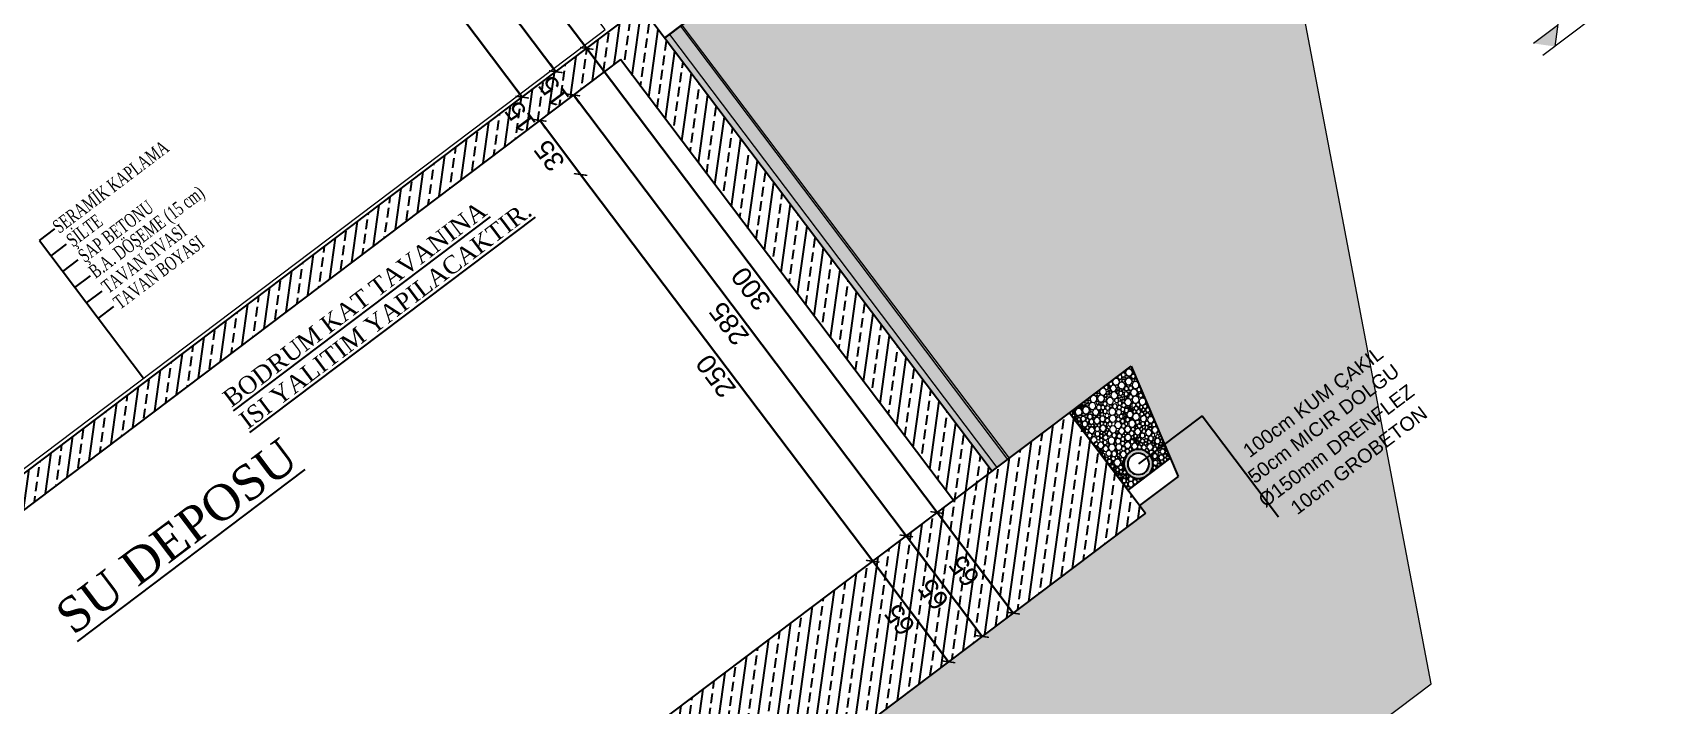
# Model space of a CAD drawing. Header units: millimetres. Extents: x 2232 to 85269, y -3593 to 5869.
# Drawn here: x 4063 to 4272.1, y -601.2 to -514.4 of the extents above; entities that cross this region are included whole.
import ezdxf

# ---------------------------------------------------------------- set-up
doc = ezdxf.new("R2010")
doc.units = ezdxf.units.MM
doc.linetypes.add('DOTX2', pattern=[0.5, 0, -0.5])
for name, color, linetype, lineweight in [('BOYA', 253, 'Continuous', 9), ('duvar', 232, 'Continuous', 30), ('iz', 1, 'DOTX2', 20), ('Kiris', 7, 'Continuous', 30), ('sıva dış', 30, 'Continuous', 9), ('sıva iç', 21, 'Continuous', 0), ('T', 145, 'Continuous', 5), ('yalıtım', 107, 'Continuous', 0), ('yazı', 11, 'Continuous', 20), ('ölçü iç', 170, 'Continuous', 9), ('ÖLÇÜ İÇ', 7, 'Continuous', 9)]:
    doc.layers.add(name, color=color, linetype=linetype, lineweight=lineweight)
for name, color, linetype in [('poz', 1, 'Continuous'), ('Standart', 7, 'Continuous'), ('TF', 6, 'Continuous'), ('Yazi', 7, 'Continuous')]:
    doc.layers.add(name, color=color, linetype=linetype)
doc.styles.add('OLCU', font='arial.ttf', dxfattribs={"height": 13})
doc.styles.get("Standard").update_dxf_attribs({"font": 'arial.ttf'})
doc.styles.add('Times roman', font='times.ttf')
doc.styles.add('UNIVCH', font='times.ttf', dxfattribs={"width": 0.7})
doc.dimstyles.new('zulay iç ölçü', dxfattribs={"dimtxt": 10, "dimasz": 5, "dimexe": 0.18, "dimexo": 0, "dimgap": 2, "dimtad": 3, "dimdec": 0, "dimzin": 0, "dimdsep": 46, "dimtxsty": 'Standard', "dimblk": 'ARCHTICK', "dimcen": 0.09, "dimse1": 1, "dimse2": 1, "dimadec": 0, "dimazin": 0, "dimtfac": 1, "dimtdec": 0, "dimtix": 1, "dimtofl": 0, "dimtmove": 0, "dimatfit": 3, "dimldrblk": 'ARCHTICK', "dimfxl": 1, "dimtolj": 1, "dimtzin": 0, "dimarcsym": 0})
pattern_1 = [(45, (0, 0), (-7.07107, 7.07107), []), (45, (7.071, 0), (-7.07107, 7.07107), [5, -2.5])]

# ---------------------------------------------------------------- blocks, each defined once
blk = doc.blocks.new('dsafsdfd')
at = {"layer": 'yazı'}
blk.add_hatch(color=256, dxfattribs=at).paths.add_polyline_path([(0, 4.89), (-9.78, 4.89), (-4.89, 0)])
for p, q in [((-45.23, 9.78), (-14.67, 9.78)), ((-14.67, 9.78), (-4.89, 0)), ((-34.77, 0), (0, 0)), ((-9.78, 4.89), (0, 4.89))]:
    blk.add_line(p, q, dxfattribs=at)
blk = doc.blocks.new('IDE991Entity4346')
at = {"layer": 'Standart', "linetype": 'Continuous', "lineweight": -3}
h = blk.add_hatch(dxfattribs=at)
h.set_pattern_fill('ANSI33', color=171, scale=40, style=0)
h.set_pattern_definition(pattern_1)
h.paths.add_polyline_path([(2045, 35), (1570, 35), (1570, 50), (2045, 50)])
blk = doc.blocks.new('IDE991Entity4349')
at = {"layer": 'Standart', "linetype": 'Continuous', "lineweight": -3}
h = blk.add_hatch(dxfattribs=at)
h.set_pattern_fill('ANSI33', color=171, scale=40, style=0)
h.set_pattern_definition(pattern_1)
h.paths.add_polyline_path([(1570, -250), (1545, -250), (1545, 50), (1570, 50)])
blk = doc.blocks.new('IDE991Entity4351')
at = {"layer": 'Standart', "linetype": 'Continuous', "lineweight": -3}
h = blk.add_hatch(dxfattribs=at)
h.set_pattern_fill('ANSI33', color=171, scale=40, style=0)
h.set_pattern_definition(pattern_1)
h.paths.add_polyline_path([(2070, -250), (2045, -250), (2045, 50), (2070, 50)])
blk = doc.blocks.new('IDE991Entity4353')
at = {"layer": 'Standart', "linetype": 'Continuous', "lineweight": -3}
h = blk.add_hatch(dxfattribs=at)
h.set_pattern_fill('ANSI33', color=171, scale=40, style=0)
h.set_pattern_definition(pattern_1)
h.paths.add_polyline_path([(2120, -315), (1545, -315), (1545, -250), (2120, -250)])
blk = doc.blocks.new('IDE991Entity5501')
at = {"layer": 'Standart', "color": 159, "linetype": 'Continuous', "lineweight": -3}
blk.add_lwpolyline([(2045, 35), (1570, 35)], dxfattribs=at)
blk = doc.blocks.new('IDE991Entity5503')
at = {"layer": 'Standart', "color": 159, "linetype": 'Continuous', "lineweight": -3}
blk.add_lwpolyline([(2045, 50), (2070, 50)], dxfattribs=at)
blk = doc.blocks.new('IDE991Entity5511')
at = {"layer": 'Standart', "color": 159, "linetype": 'Continuous', "lineweight": -3}
blk.add_lwpolyline([(2045, -250), (2045, 35)], dxfattribs=at)
blk = doc.blocks.new('IDE991Entity5512')
at = {"layer": 'Standart', "color": 159, "linetype": 'Continuous', "lineweight": -3}
blk.add_lwpolyline([(2070, 50), (2070, -250)], dxfattribs=at)
blk = doc.blocks.new('IDE991Entity5599')
at = {"layer": 'Standart', "color": 159, "linetype": 'Continuous', "lineweight": -3}
blk.add_lwpolyline([(1570, 35), (1570, -250)], dxfattribs=at)
blk = doc.blocks.new('IDE991Entity5605')
at = {"layer": 'Standart', "color": 159, "linetype": 'Continuous', "lineweight": -3}
blk.add_lwpolyline([(2120, -315), (1545, -315)], dxfattribs=at)
blk = doc.blocks.new('IDE991Entity5606')
at = {"layer": 'Standart', "color": 159, "linetype": 'Continuous', "lineweight": -3}
blk.add_lwpolyline([(2120, -250), (2120, -315)], dxfattribs=at)
blk = doc.blocks.new('IDE991Entity5609')
at = {"layer": 'Standart', "color": 159, "linetype": 'Continuous', "lineweight": -3}
blk.add_lwpolyline([(2045, -250), (2070, -250)], dxfattribs=at)
blk = doc.blocks.new('IDE991Entity5610')
at = {"layer": 'Standart', "color": 159, "linetype": 'Continuous', "lineweight": -3}
blk.add_lwpolyline([(2070, -250), (2072, -250)], dxfattribs=at)
blk = doc.blocks.new('IDE991Entity6657')
at = {"layer": 'Standart', "color": 159, "linetype": 'Continuous', "lineweight": -3}
blk.add_lwpolyline([(1572, 50), (1920, 50)], dxfattribs=at)
blk = doc.blocks.new('IDE991Entity6658')
at = {"layer": 'Standart', "color": 159, "linetype": 'Continuous', "lineweight": -3}
blk.add_lwpolyline([(1920, 50), (2045, 50)], dxfattribs=at)
blk = doc.blocks.new('IDE991Entity6709')
at = {"layer": 'Standart', "color": 159, "linetype": 'Continuous', "lineweight": -3}
blk.add_lwpolyline([(1572, -250), (1920, -250)], dxfattribs=at)
blk = doc.blocks.new('IDE991Entity6710')
at = {"layer": 'Standart', "color": 159, "linetype": 'Continuous', "lineweight": -3}
blk.add_lwpolyline([(1920, -250), (2043, -250)], dxfattribs=at)
blk = doc.blocks.new('IDE991Entity6711')
at = {"layer": 'Standart', "color": 159, "linetype": 'Continuous', "lineweight": -3}
blk.add_lwpolyline([(2043, -250), (2045, -250)], dxfattribs=at)
blk = doc.blocks.new('IDE991Entity6712')
at = {"layer": 'Standart', "color": 159, "linetype": 'Continuous', "lineweight": -3}
blk.add_lwpolyline([(2072, -250), (2120, -250)], dxfattribs=at)
blk = doc.blocks.new('TRRTYT')
at = {"layer": 'Standart'}
for name in ['IDE991Entity4349', 'IDE991Entity4346', 'IDE991Entity6657', 'IDE991Entity6658', 'IDE991Entity4351', 'IDE991Entity5503', 'IDE991Entity5512', 'IDE991Entity5501', 'IDE991Entity5599', 'IDE991Entity5511', 'IDE991Entity4353', 'IDE991Entity6709', 'IDE991Entity6710', 'IDE991Entity6711', 'IDE991Entity5609', 'IDE991Entity5610', 'IDE991Entity6712', 'IDE991Entity5606', 'IDE991Entity5605']:
    blk.add_blockref(name, (1034515.63, -397430.95), dxfattribs=at)
blk = doc.blocks.new('DRENAJ-1')
at = {"layer": 'BOYA'}
h = blk.add_hatch(color=256, dxfattribs=at)
h.paths.add_polyline_path([(-20, 17.5, 1), (-5, 17.5, 0.018323), (-5.02, 18.05, -0.058046), (-5.04, 18.25, -0.012935), (-5.04, 18.3, 0.947928)])
h.paths.add_polyline_path([(-7, 17.5, -1), (-18, 17.5, -1)], flags=16)
at = {"layer": 'T'}
for centre, radius in [((-39.1, 59.39), 0.714), ((-39.02, 58.35), 0.432), ((-37.08, 58.04), 1.78), ((-35.27, 59.57), 0.432), ((-33.96, 58.79), 1.07), ((-31.87, 59), 1.07), ((-28.79, 58.25), 1.78), ((-26.01, 59.03), 1.07), ((-24.55, 59.57), 0.432), ((-24.42, 58.22), 0.432), ((-23.03, 59), 1.07), ((-20.36, 58.18), 1.78), ((-18.32, 59.41), 0.714), ((-17.67, 58.49), 0.714), ((-16.56, 59.32), 0.714), ((-16.37, 58.13), 0.432), ((-14.19, 58.18), 1.78), ((-11.62, 58.24), 0.714), ((-11.72, 59.47), 0.432), ((-10.3, 59.25), 0.714), ((-8.7, 59.27), 0.714), ((-7.31, 59.44), 0.432), ((-7.21, 58.16), 0.432), ((-6.34, 58.67), 0.432), ((-6.26, 59.46), 0.432), ((-4.06, 57.47), 1.78), ((-5.29, 59.54), 0.432), ((-4.26, 59.59), 0.432), ((-3.16, 59.59), 0.432), ((-2.37, 58.85), 0.432), ((-1.91, 59.57), 0.432), ((-1.57, 58.62), 0.432), ((-0.69, 59.27), 0.714), ((-38.58, 56.38), 0.432), ((-37.65, 55.11), 1.07), ((-37.76, 53.76), 0.432), ((-37.48, 52.77), 0.714), ((-35.81, 50.86), 1.78), ((-36.39, 53.53), 0.714), ((-36.12, 55.3), 0.432), ((-35.75, 56.01), 0.432), ((-34.1, 54.43), 1.78), ((-34.83, 56.95), 0.714), ((-32.87, 51.14), 1.07), ((-33.49, 52.43), 0.432), ((-33.12, 57.34), 0.714), ((-32.18, 56.42), 0.714), ((-32.06, 53.16), 0.432), ((-31.89, 54.18), 0.432), ((-31.01, 52.21), 1.07), ((-31.02, 50.29), 0.714), ((-29.92, 54.98), 1.78), ((-30.95, 57.31), 0.714), ((-29.17, 50.13), 1.07), ((-29.05, 52.02), 0.714), ((-28.06, 53.57), 0.714), ((-27.74, 56.12), 0.714), ((-27.2, 52.04), 1.07), ((-27.41, 54.73), 0.714), ((-27.28, 50.33), 0.714), ((-25.63, 56.36), 1.61), ((-25.98, 53.57), 0.714), ((-25.65, 49.77), 0.714), ((-25.42, 51.21), 0.714), ((-23.83, 53.22), 1.78), ((-23.19, 50.4), 1.07), ((-23.51, 57.28), 0.714), ((-23.38, 55.66), 0.714), ((-22.08, 56.26), 0.714), ((-21.43, 54.69), 0.714), ((-20.36, 52.23), 1.78), ((-20.18, 55.8), 0.714), ((-19.2, 54.55), 0.714), ((-19.02, 49.82), 0.714), ((-17.38, 56.06), 1.78), ((-17.37, 52.6), 1.07), ((-17.23, 50.09), 1.07), ((-15.41, 51.76), 1.07), ((-15.73, 53.81), 0.714), ((-15.13, 49.49), 1.07), ((-14.61, 55.29), 0.714), ((-13.72, 53.06), 1.25), ((-13.68, 50.74), 0.714), ((-12.91, 51.56), 0.432), ((-11.51, 55.62), 1.78), ((-12.46, 50.79), 0.432), ((-10.99, 52.09), 1.61), ((-11.88, 50.14), 0.432), ((-9.8, 57.77), 0.714), ((-9.82, 50.02), 0.432), ((-9.54, 54.47), 0.432), ((-8.96, 50.81), 0.714), ((-8.79, 53.12), 0.714), ((-8.94, 51.98), 0.432), ((-7.53, 55.85), 1.78), ((-8.54, 58.08), 0.432), ((-7.22, 51.99), 1.25), ((-7.96, 50.21), 0.432), ((-7.31, 53.63), 0.432), ((-6.26, 49.46), 1.25), ((-6.31, 57.8), 0.432), ((-5.79, 53.38), 0.714), ((-5.09, 51.3), 0.892), ((-5.05, 55.05), 0.714), ((-3.81, 53.21), 1.25), ((-2.82, 50.6), 1.43), ((-3.32, 55.14), 0.714), ((-1.87, 54.26), 0.892), ((-2.32, 55.98), 0.432), ((-2.19, 52.5), 0.432), ((-1.96, 57.59), 0.432), ((-1.78, 56.67), 0.432), ((-1.39, 55.67), 0.432), ((-1.08, 52.49), 0.714), ((-0.8, 57.7), 0.714), ((-0.96, 49.91), 0.432), ((-0.83, 56.57), 0.432), ((-0.7, 50.81), 0.432), ((-0.52, 54.75), 0.432), ((-0.45, 53.75), 0.432), ((-0.37, 55.85), 0.432), ((-35.78, 47.87), 1.07), ((-35.78, 46.24), 0.432), ((-34.71, 45), 1.07), ((-35.11, 43.57), 0.432), ((-33.54, 41.89), 1.78), ((-34.2, 46.5), 0.432), ((-32.83, 48.27), 1.78), ((-33.21, 45.86), 0.432), ((-31.27, 44.8), 1.78), ((-30.66, 41.86), 1.07), ((-30.07, 47.44), 1.07), ((-30.63, 49.22), 0.432), ((-28.94, 41.15), 1.07), ((-28.77, 43.04), 1.07), ((-29.1, 44.6), 0.432), ((-28.92, 48.65), 0.432), ((-27.44, 46.14), 1.78), ((-27.68, 48.81), 0.714), ((-26.97, 41.77), 0.432), ((-26.88, 43.83), 0.432), ((-26.64, 43.06), 0.432), ((-26.22, 41.84), 0.432), ((-25.7, 48.15), 0.714), ((-25.84, 43.36), 0.432), ((-25.77, 44.63), 0.432), ((-24.42, 40.44), 1.61), ((-25.42, 42.49), 0.432), ((-24.59, 46.18), 1.07), ((-24.88, 44.79), 0.432), ((-24.18, 43.21), 1.07), ((-23.74, 48.28), 1.07), ((-23.03, 44.82), 1.07), ((-22.87, 41.98), 0.432), ((-22.16, 46.62), 1.07), ((-22.56, 43.22), 0.432), ((-21.91, 41.44), 0.432), ((-21.72, 42.77), 0.432), ((-20.54, 44.87), 1.43), ((-20.7, 48.52), 1.25), ((-20.17, 42.45), 1.07), ((-17.96, 47.14), 1.78), ((-18.43, 44.49), 0.714), ((-18.05, 42.1), 1.07), ((-15.96, 44.1), 1.78), ((-14.57, 47.16), 1.07), ((-13.22, 45.01), 1.07), ((-13.18, 42.68), 1.07), ((-12.94, 49.25), 0.892), ((-11.7, 47.19), 1.43), ((-11.22, 44.24), 0.892), ((-10.85, 49.32), 0.714), ((-11.07, 42.68), 0.432), ((-10.41, 41.1), 0.714), ((-9.94, 45.51), 0.892), ((-8.97, 43.08), 1.61), ((-8.81, 48.17), 1.61), ((-8.26, 45.69), 0.892), ((-6.97, 41.88), 0.714), ((-6.41, 44.62), 1.25), ((-6.89, 46.63), 0.714), ((-5.51, 47.58), 0.714), ((-4.98, 42.59), 1.25), ((-5.74, 46.37), 0.432), ((-3.73, 45.88), 1.61), ((-4.4, 48.45), 0.714), ((-4.55, 49.69), 0.432), ((-3.04, 43.24), 0.714), ((-2.8, 48.26), 0.892), ((-1.63, 41.21), 1.61), ((-1.25, 44.35), 1.25), ((-1.46, 47.09), 0.892), ((-1.42, 48.77), 0.432), ((-0.64, 48.1), 0.432), ((-0.62, 49.09), 0.432), ((-34.49, 39.9), 0.432), ((-33.96, 38.09), 0.432), ((-33.14, 36.73), 1.07), ((-33.12, 39.18), 1.07), ((-33.06, 35.09), 0.714), ((-32.63, 33.57), 0.432), ((-31.39, 34.74), 1.07), ((-31.31, 38.12), 0.892), ((-31.27, 39.96), 0.892), ((-31.18, 36.67), 0.892), ((-30.06, 40.33), 0.432), ((-30.06, 38.76), 0.432), ((-29.26, 36.84), 1.07), ((-28.66, 34.54), 1.61), ((-28.81, 38.96), 1.07), ((-27.14, 40.24), 0.892), ((-26.1, 37.5), 1.78), ((-26.75, 32.63), 1.07), ((-26.54, 35.24), 0.432), ((-26.3, 34.29), 0.432), ((-25.08, 35.01), 1.07), ((-25.59, 33.77), 0.432), ((-24.73, 32.88), 1.07), ((-23.9, 38.3), 0.432), ((-22.41, 36.01), 1.78), ((-23.68, 34.15), 0.432), ((-23.27, 38.68), 0.432), ((-22.95, 33.12), 0.714), ((-21.81, 39.02), 1.07), ((-22.33, 40.55), 0.432), ((-21.51, 40.69), 0.432), ((-21.04, 33.46), 0.892), ((-20.74, 40.17), 0.432), ((-20.55, 40.9), 0.432), ((-19.92, 37.75), 0.892), ((-20.36, 39.05), 0.432), ((-18.82, 35.09), 1.61), ((-19.25, 40.03), 1.07), ((-18.1, 37.76), 1.07), ((-17.78, 33.36), 0.432), ((-16.18, 39.77), 1.78), ((-15.83, 36.29), 1.61), ((-16.58, 34.04), 0.714), ((-15.15, 33.85), 0.714), ((-13.76, 32.49), 1.07), ((-12.78, 39.63), 1.78), ((-13.29, 34.85), 1.25), ((-13.5, 37.16), 0.714), ((-11.21, 33.17), 1.43), ((-11.38, 36.82), 1.25), ((-11.26, 35.14), 0.432), ((-9.9, 38.96), 1.25), ((-8.64, 35.44), 1.78), ((-9.14, 40.46), 0.714), ((-9.11, 32.79), 0.714), ((-7.18, 38.55), 1.25), ((-6.64, 32.4), 1.78), ((-7.65, 40.49), 0.714), ((-5.88, 40.52), 0.892), ((-5.93, 34.87), 0.714), ((-5.44, 36.66), 1.07), ((-4.61, 38.77), 0.892), ((-3.76, 33.98), 1.43), ((-3.92, 40.61), 0.892), ((-2.74, 36.92), 1.61), ((-1.37, 38.94), 1.07), ((-1.89, 33.66), 0.432), ((-1.79, 34.86), 0.432), ((-0.99, 35.65), 0.432), ((-0.76, 33.29), 0.432), ((-0.74, 34.27), 0.432), ((-0.47, 37.2), 0.432), ((-31.24, 31.82), 1.61), ((-31.08, 28.87), 1.07), ((-29.82, 26.3), 1.61), ((-29.25, 29.56), 0.892), ((-28.67, 31.48), 1.07), ((-28.5, 28.42), 0.892), ((-27.51, 24.75), 0.892), ((-26.43, 27.14), 1.61), ((-27.14, 29.95), 0.892), ((-26.17, 30.96), 0.892), ((-25.46, 24.09), 1.25), ((-24.84, 29.29), 1.07), ((-24.55, 30.8), 0.892), ((-24.2, 25.97), 0.892), ((-23.04, 27.96), 1.25), ((-22.94, 24.85), 0.892), ((-22.2, 31), 1.61), ((-21.22, 25.58), 1.07), ((-21.18, 28.81), 0.714), ((-20.52, 27.37), 0.892), ((-19.9, 29.85), 0.892), ((-19.8, 24.74), 0.892), ((-19.24, 32.19), 1.25), ((-19.75, 28.67), 0.432), ((-19.66, 26.46), 0.432), ((-19.29, 27.96), 0.432), ((-18.23, 24.14), 1.07), ((-18.66, 28.47), 0.432), ((-18.61, 25.95), 0.432), ((-18.32, 30.3), 0.714), ((-18.52, 27.05), 0.432), ((-18.11, 29.09), 0.432), ((-18.11, 27.76), 0.432), ((-16.41, 25.85), 1.61), ((-16.39, 31.61), 1.61), ((-16.79, 28.57), 1.07), ((-13.83, 28.57), 1.61), ((-14.21, 30.68), 0.714), ((-13.73, 26.04), 0.892), ((-12.4, 30.88), 1.07), ((-11.9, 26.1), 1.07), ((-11.07, 28.36), 1.07), ((-9.67, 30.49), 1.61), ((-9.25, 26.16), 1.61), ((-8.08, 28.48), 0.892), ((-7.23, 24.41), 0.892), ((-7.57, 30), 0.432), ((-6.94, 27.26), 0.714), ((-5.67, 29.17), 1.43), ((-6.35, 25.75), 0.432), ((-5.5, 26.89), 0.714), ((-4.25, 24.59), 1.78), ((-3.56, 31.06), 1.43), ((-3.79, 27.5), 1.07), ((-3.79, 29.11), 0.432), ((-2.63, 29.07), 0.714), ((-2.72, 26.28), 0.432), ((-2.35, 26.05), 0.432), ((-1.35, 27.5), 1.07), ((-1.69, 25.67), 0.432), ((-1.12, 24.62), 0.892), ((-0.98, 32.02), 0.714), ((-0.92, 29.6), 0.714), ((-0.91, 30.83), 0.432), ((-0.91, 25.91), 0.432), ((-30.24, 23.86), 0.714), ((-29.55, 21.52), 0.714), ((-29.11, 19.7), 0.714), ((-28.86, 22.89), 0.892), ((-29.06, 18.34), 0.432), ((-28.81, 17.09), 0.432), ((-27.43, 20.96), 1.43), ((-27.9, 18.81), 0.714), ((-28.13, 17.67), 0.432), ((-27.76, 16.51), 0.714), ((-27.25, 23.14), 0.714), ((-26.75, 17.73), 0.714), ((-25.91, 19.21), 0.892), ((-25.52, 21.98), 0.714), ((-25.32, 17.05), 0.714), ((-25.43, 20.57), 0.432), ((-23.89, 18.38), 1.07), ((-24.39, 21.91), 0.432), ((-24.39, 19.96), 0.432), ((-23.78, 16.47), 0.892), ((-23.7, 23.22), 0.892), ((-22.57, 20.86), 1.61), ((-22.53, 17.1), 0.432), ((-21.68, 15.54), 1.25), ((-21.82, 23.73), 0.892), ((-21.26, 18.06), 1.25), ((-20.38, 20.55), 0.892), ((-19.87, 22.54), 1.25), ((-20.31, 16.34), 0.432), ((-6.65, 23.14), 0.432), ((-6.03, 22.3), 0.432), ((-5.48, 21.54), 0.432), ((-5.28, 22.57), 0.432), ((-4.98, 20.31), 0.432), ((-4.07, 21.57), 1.07), ((-4.15, 18.25), 0.892), ((-4.54, 16.92), 0.432), ((-4.36, 19.66), 0.432), ((-3.63, 17.08), 0.432), ((-2.93, 19.75), 0.892), ((-2.84, 16.33), 0.714), ((-2.86, 22.66), 0.432), ((-2.63, 17.61), 0.432), ((-2.04, 21.54), 0.892), ((-2.16, 23.47), 0.432), ((-2.16, 18.59), 0.432), ((-1.83, 16.95), 0.432), ((-1.19, 20.08), 0.892), ((-1.58, 20.21), 0.432), ((-1.46, 22.9), 0.432), ((-1, 18.27), 0.714), ((-0.79, 16.61), 0.432), ((-0.71, 23.33), 0.432), ((-0.61, 22.48), 0.432), ((-0.57, 21.55), 0.432), ((-28.34, 15.4), 0.432), ((-27.91, 14.57), 0.432), ((-27.49, 13.46), 0.714), ((-27.39, 11.97), 0.432), ((-26.32, 15.11), 1.25), ((-26.61, 10.92), 0.714), ((-26.05, 12.63), 0.892), ((-24.84, 10.95), 0.892), ((-23.94, 13.01), 1.25), ((-24.4, 14.95), 0.714), ((-22.88, 11.03), 0.892), ((-22.88, 14.43), 0.432), ((-22.1, 12.36), 0.432), ((-21.83, 13.56), 0.432), ((-21.57, 11.37), 0.432), ((-20.89, 14.14), 0.432), ((-20.56, 10.78), 0.714), ((-19.82, 12.65), 1.25), ((-19.77, 14.86), 0.432), ((-17.92, 10.94), 0.892), ((-7.37, 10.89), 0.714), ((-6.8, 11.95), 0.432), ((-6.16, 12.55), 0.432), ((-5.51, 11.21), 1.07), ((-4.67, 13.58), 1.25), ((-4.25, 15.8), 0.714), ((-3.05, 11.52), 1.43), ((-3.24, 14.96), 0.432), ((-2.62, 13.75), 0.714), ((-1.45, 15.06), 1.07), ((-1.08, 12.88), 0.892), ((-0.79, 10.89), 0.714)]:
    blk.add_circle(centre, radius, dxfattribs=at)
at = {"layer": 'TF'}
for p, q in [((-40, 60), (-25, 0)), ((-27.5, 10), (0, 10))]:
    blk.add_line(p, q, dxfattribs=at)
blk.add_lwpolyline([(-25, 0), (0, 0), (0, 60), (-40, 60)], dxfattribs=at)
for centre, radius in [((-12.5, 17.5), 7.5), ((-12.5, 17.5), 5.5), ((-21.65, 10.49), 0.432), ((-19.38, 10.5), 0.432), ((-16.63, 10.49), 0.432), ((-15.72, 10.46), 0.432), ((-8.81, 10.43), 0.432)]:
    blk.add_circle(centre, radius, dxfattribs=at)
blk = doc.blocks.new('SDFSDSDFDS')
at = {"layer": 'Yazi', "linetype": 'Continuous', "lineweight": -3}
blk.add_line((796426.53, -291449.57), (796426.53, -291514.87), dxfattribs=at)
blk.add_lwpolyline([(796426.53, -291449.57), (796385.35, -291449.57)], dxfattribs=at)
at = {"layer": 'BOYA', "ltscale": 0.14, "extrusion": (0, 0, -1), "zscale": -1}
blk.add_blockref('DRENAJ-1', (-796372.82, -291467.07), dxfattribs=at)
at = {"layer": 'Yazi', "style": 'OLCU'}
for s, p in [('100cm KUM ÇAKIL ', (796432.83, -291481.87)), ('50cm MICIR DOLGU', (796426.85, -291494.13)), ('%%C150mm DRENFLEZ ', (796423.8, -291507.14)), ('10cm GROBETON', (796434.7, -291520.15))]:
    blk.add_text(s, height=7.2, dxfattribs=at).set_placement(p)
blk = doc.blocks.new('IDE1091Entity359')
at = {"layer": 'Standart', "color": 159, "linetype": 'Continuous', "lineweight": -3}
blk.add_lwpolyline([(4180, -250), (4205, -250)], dxfattribs=at)
blk = doc.blocks.new('_ArchTick')
at = {"color": 0, "linetype": 'ByBlock', "const_width": 0.15}
blk.add_lwpolyline([(-0.5, -0.5), (0.5, 0.5)], dxfattribs=at)
blk = doc.blocks.new('*D2453')
at = {"layer": 'Defpoints', "color": 0, "transparency": 16777216}
for p in [(661246.19, -128078.54), (661246.19, -128143.54), (661246.19, -128143.54)]:
    blk.add_point(p, dxfattribs=at)
at = {"layer": 'ÖLÇÜ İÇ', "color": 0, "lineweight": -2, "transparency": 16777216}
blk.add_line((661246.19, -128078.54), (661246.19, -128143.54), dxfattribs=at)
at = {"layer": 'ÖLÇÜ İÇ', "color": 0, "lineweight": -2, "transparency": 16777216, "xscale": 5, "yscale": 5, "zscale": 5}
for p, rotation in [((661246.19, -128078.54), 90), ((661246.19, -128143.54), 270)]:
    blk.add_blockref('_ArchTick', p, dxfattribs=dict(at, rotation=rotation))
at = {"layer": 'ÖLÇÜ İÇ', "color": 0, "transparency": 16777216, "insert": (661239.19, -128111.04), "char_height": 10, "attachment_point": 5, "rotation": 90}
blk.add_mtext('\\A1;65', dxfattribs=at)
blk = doc.blocks.new('*D2466')
at = {"layer": 'Defpoints', "color": 0, "transparency": 16777216}
for p in [(661177.16, -127428.54), (661187, -127778.54), (661204.5, -127778.54)]:
    blk.add_point(p, dxfattribs=at)
at = {"layer": 'ÖLÇÜ İÇ', "color": 0, "lineweight": -2, "transparency": 16777216}
blk.add_line((661204.5, -127428.54), (661204.5, -127778.54), dxfattribs=at)
at = {"layer": 'ÖLÇÜ İÇ', "color": 0, "lineweight": -2, "transparency": 16777216, "xscale": 5, "yscale": 5, "zscale": 5}
for p, rotation in [((661204.5, -127428.54), 90), ((661204.5, -127778.54), 270)]:
    blk.add_blockref('_ArchTick', p, dxfattribs=dict(at, rotation=rotation))
at = {"layer": 'ÖLÇÜ İÇ', "color": 0, "transparency": 16777216, "insert": (661197.5, -127603.54), "char_height": 10, "attachment_point": 5, "rotation": 90}
blk.add_mtext('\\A1;350', dxfattribs=at)
blk = doc.blocks.new('*D2467')
at = {"layer": 'Defpoints', "color": 0, "transparency": 16777216}
for p in [(661246.19, -127378.54), (661246.19, -127778.54), (661246.19, -127778.54)]:
    blk.add_point(p, dxfattribs=at)
at = {"layer": 'ÖLÇÜ İÇ', "color": 0, "lineweight": -2, "transparency": 16777216}
blk.add_line((661246.19, -127378.54), (661246.19, -127778.54), dxfattribs=at)
at = {"layer": 'ÖLÇÜ İÇ', "color": 0, "lineweight": -2, "transparency": 16777216, "xscale": 5, "yscale": 5, "zscale": 5}
for p, rotation in [((661246.19, -127378.54), 90), ((661246.19, -127778.54), 270)]:
    blk.add_blockref('_ArchTick', p, dxfattribs=dict(at, rotation=rotation))
at = {"layer": 'ÖLÇÜ İÇ', "color": 0, "transparency": 16777216, "insert": (661239.19, -127578.54), "char_height": 10, "attachment_point": 5, "rotation": 90}
blk.add_mtext('\\A1;400', dxfattribs=at)
blk = doc.blocks.new('*D2469')
at = {"layer": 'Defpoints', "color": 0, "transparency": 16777216}
for p in [(661178.88, -127393.54), (661226.24, -127778.54), (661226.24, -127778.54)]:
    blk.add_point(p, dxfattribs=at)
at = {"layer": 'ÖLÇÜ İÇ', "color": 0, "lineweight": -2, "transparency": 16777216}
blk.add_line((661226.24, -127393.54), (661226.24, -127778.54), dxfattribs=at)
at = {"layer": 'ÖLÇÜ İÇ', "color": 0, "lineweight": -2, "transparency": 16777216, "xscale": 5, "yscale": 5, "zscale": 5}
for p, rotation in [((661226.24, -127393.54), 90), ((661226.24, -127778.54), 270)]:
    blk.add_blockref('_ArchTick', p, dxfattribs=dict(at, rotation=rotation))
at = {"layer": 'ÖLÇÜ İÇ', "color": 0, "transparency": 16777216, "insert": (661219.24, -127586.04), "char_height": 10, "attachment_point": 5, "rotation": 90}
blk.add_mtext('\\A1;385', dxfattribs=at)
blk = doc.blocks.new('*D2470')
at = {"layer": 'Defpoints', "color": 0, "transparency": 16777216}
for p in [(661197.5, -127778.54), (661197.5, -127793.54), (661204.5, -127793.54)]:
    blk.add_point(p, dxfattribs=at)
at = {"layer": 'ÖLÇÜ İÇ', "color": 0, "lineweight": -2, "transparency": 16777216}
for p, q in [((661204.5, -127778.54), (661204.5, -127773.54)), ((661204.5, -127793.54), (661204.5, -127798.54))]:
    blk.add_line(p, q, dxfattribs=at)
at = {"layer": 'ÖLÇÜ İÇ', "color": 0, "lineweight": -2, "transparency": 16777216, "xscale": 5, "yscale": 5, "zscale": 5}
for p, rotation in [((661204.5, -127778.54), 270), ((661204.5, -127793.54), 90)]:
    blk.add_blockref('_ArchTick', p, dxfattribs=dict(at, rotation=rotation))
at = {"layer": 'ÖLÇÜ İÇ', "color": 0, "transparency": 16777216, "insert": (661197.5, -127786.04), "char_height": 10, "attachment_point": 5, "rotation": 90}
blk.add_mtext('\\A1;15', dxfattribs=at)
blk = doc.blocks.new('*D2477')
at = {"layer": 'Defpoints', "color": 0, "transparency": 16777216}
for p in [(661204.5, -128078.54), (661204.5, -128143.54), (661204.5, -128143.54)]:
    blk.add_point(p, dxfattribs=at)
at = {"layer": 'ÖLÇÜ İÇ', "color": 0, "lineweight": -2, "transparency": 16777216}
blk.add_line((661204.5, -128078.54), (661204.5, -128143.54), dxfattribs=at)
at = {"layer": 'ÖLÇÜ İÇ', "color": 0, "lineweight": -2, "transparency": 16777216, "xscale": 5, "yscale": 5, "zscale": 5}
for p, rotation in [((661204.5, -128078.54), 90), ((661204.5, -128143.54), 270)]:
    blk.add_blockref('_ArchTick', p, dxfattribs=dict(at, rotation=rotation))
at = {"layer": 'ÖLÇÜ İÇ', "color": 0, "transparency": 16777216, "insert": (661197.5, -128111.04), "char_height": 10, "attachment_point": 5, "rotation": 90}
blk.add_mtext('\\A1;65', dxfattribs=at)
blk = doc.blocks.new('*D2471')
at = {"layer": 'Defpoints', "color": 0, "transparency": 16777216}
for p in [(661197.5, -127793.54), (661177.16, -127828.54), (661204.5, -127828.54)]:
    blk.add_point(p, dxfattribs=at)
at = {"layer": 'ÖLÇÜ İÇ', "color": 0, "lineweight": -2, "transparency": 16777216}
blk.add_line((661204.5, -127793.54), (661204.5, -127828.54), dxfattribs=at)
at = {"layer": 'ÖLÇÜ İÇ', "color": 0, "lineweight": -2, "transparency": 16777216, "xscale": 5, "yscale": 5, "zscale": 5}
for p, rotation in [((661204.5, -127793.54), 90), ((661204.5, -127828.54), 270)]:
    blk.add_blockref('_ArchTick', p, dxfattribs=dict(at, rotation=rotation))
at = {"layer": 'ÖLÇÜ İÇ', "color": 0, "transparency": 16777216, "insert": (661197.5, -127811.04), "char_height": 10, "attachment_point": 5, "rotation": 90}
blk.add_mtext('\\A1;35', dxfattribs=at)
blk = doc.blocks.new('*D2472')
at = {"layer": 'Defpoints', "color": 0, "transparency": 16777216}
for p in [(661177.16, -127828.54), (661187, -128078.54), (661204.5, -128078.54)]:
    blk.add_point(p, dxfattribs=at)
at = {"layer": 'ÖLÇÜ İÇ', "color": 0, "lineweight": -2, "transparency": 16777216}
blk.add_line((661204.5, -127828.54), (661204.5, -128078.54), dxfattribs=at)
at = {"layer": 'ÖLÇÜ İÇ', "color": 0, "lineweight": -2, "transparency": 16777216, "xscale": 5, "yscale": 5, "zscale": 5}
for p, rotation in [((661204.5, -127828.54), 90), ((661204.5, -128078.54), 270)]:
    blk.add_blockref('_ArchTick', p, dxfattribs=dict(at, rotation=rotation))
at = {"layer": 'ÖLÇÜ İÇ', "color": 0, "transparency": 16777216, "insert": (661197.5, -127953.54), "char_height": 10, "attachment_point": 5, "rotation": 90}
blk.add_mtext('\\A1;250', dxfattribs=at)
blk = doc.blocks.new('*D2473')
at = {"layer": 'Defpoints', "color": 0, "transparency": 16777216}
for p in [(661246.19, -127778.54), (661246.19, -128078.54), (661246.19, -128078.54)]:
    blk.add_point(p, dxfattribs=at)
at = {"layer": 'ÖLÇÜ İÇ', "color": 0, "lineweight": -2, "transparency": 16777216}
blk.add_line((661246.19, -127778.54), (661246.19, -128078.54), dxfattribs=at)
at = {"layer": 'ÖLÇÜ İÇ', "color": 0, "lineweight": -2, "transparency": 16777216, "xscale": 5, "yscale": 5, "zscale": 5}
for p, rotation in [((661246.19, -127778.54), 90), ((661246.19, -128078.54), 270)]:
    blk.add_blockref('_ArchTick', p, dxfattribs=dict(at, rotation=rotation))
at = {"layer": 'ÖLÇÜ İÇ', "color": 0, "transparency": 16777216, "insert": (661239.19, -127928.54), "char_height": 10, "attachment_point": 5, "rotation": 90}
blk.add_mtext('\\A1;300', dxfattribs=at)
blk = doc.blocks.new('*D2474')
at = {"layer": 'Defpoints', "color": 0, "transparency": 16777216}
for p in [(661220.99, -127778.54), (661178.88, -127793.54), (661226.24, -127793.54)]:
    blk.add_point(p, dxfattribs=at)
at = {"layer": 'ÖLÇÜ İÇ', "color": 0, "lineweight": -2, "transparency": 16777216}
for p, q in [((661226.24, -127778.54), (661226.24, -127773.54)), ((661226.24, -127793.54), (661226.24, -127798.54))]:
    blk.add_line(p, q, dxfattribs=at)
at = {"layer": 'ÖLÇÜ İÇ', "color": 0, "lineweight": -2, "transparency": 16777216, "xscale": 5, "yscale": 5, "zscale": 5}
for p, rotation in [((661226.24, -127778.54), 270), ((661226.24, -127793.54), 90)]:
    blk.add_blockref('_ArchTick', p, dxfattribs=dict(at, rotation=rotation))
at = {"layer": 'ÖLÇÜ İÇ', "color": 0, "transparency": 16777216, "insert": (661219.24, -127786.04), "char_height": 10, "attachment_point": 5, "rotation": 90}
blk.add_mtext('\\A1;15', dxfattribs=at)
blk = doc.blocks.new('*D2475')
at = {"layer": 'Defpoints', "color": 0, "transparency": 16777216}
for p in [(661178.88, -127793.54), (661226.24, -128078.54), (661226.24, -128078.54)]:
    blk.add_point(p, dxfattribs=at)
at = {"layer": 'ÖLÇÜ İÇ', "color": 0, "lineweight": -2, "transparency": 16777216}
blk.add_line((661226.24, -127793.54), (661226.24, -128078.54), dxfattribs=at)
at = {"layer": 'ÖLÇÜ İÇ', "color": 0, "lineweight": -2, "transparency": 16777216, "xscale": 5, "yscale": 5, "zscale": 5}
for p, rotation in [((661226.24, -127793.54), 90), ((661226.24, -128078.54), 270)]:
    blk.add_blockref('_ArchTick', p, dxfattribs=dict(at, rotation=rotation))
at = {"layer": 'ÖLÇÜ İÇ', "color": 0, "transparency": 16777216, "insert": (661219.24, -127936.04), "char_height": 10, "attachment_point": 5, "rotation": 90}
blk.add_mtext('\\A1;285', dxfattribs=at)
blk = doc.blocks.new('*D2476')
at = {"layer": 'Defpoints', "color": 0, "transparency": 16777216}
for p in [(661226.24, -128078.54), (661226.24, -128143.54), (661226.24, -128143.54)]:
    blk.add_point(p, dxfattribs=at)
at = {"layer": 'ÖLÇÜ İÇ', "color": 0, "lineweight": -2, "transparency": 16777216}
blk.add_line((661226.24, -128078.54), (661226.24, -128143.54), dxfattribs=at)
at = {"layer": 'ÖLÇÜ İÇ', "color": 0, "lineweight": -2, "transparency": 16777216, "xscale": 5, "yscale": 5, "zscale": 5}
for p, rotation in [((661226.24, -128078.54), 90), ((661226.24, -128143.54), 270)]:
    blk.add_blockref('_ArchTick', p, dxfattribs=dict(at, rotation=rotation))
at = {"layer": 'ÖLÇÜ İÇ', "color": 0, "transparency": 16777216, "insert": (661219.24, -128111.04), "char_height": 10, "attachment_point": 5, "rotation": 90}
blk.add_mtext('\\A1;65', dxfattribs=at)
blk = doc.blocks.new('DFGFDGHN')
at = {"layer": 'ÖLÇÜ İÇ'}
for base, p1, p2, picture, middle in [((661246.19, -127778.54), (661246.19, -127378.54), (661246.19, -127778.54), '*D2467', (661239.19, -127578.54)), ((661204.5, -127778.54), (661177.16, -127428.54), (661187, -127778.54), '*D2466', (661197.5, -127603.54)), ((661226.24, -127793.54), (661220.99, -127778.54), (661178.88, -127793.54), '*D2474', (661219.24, -127786.04)), ((661204.5, -127793.54), (661197.5, -127778.54), (661197.5, -127793.54), '*D2470', (661197.5, -127786.04)), ((661246.19, -128078.54), (661246.19, -127778.54), (661246.19, -128078.54), '*D2473', (661239.19, -127928.54)), ((661204.5, -127828.54), (661197.5, -127793.54), (661177.16, -127828.54), '*D2471', (661197.5, -127811.04)), ((661204.5, -128078.54), (661177.16, -127828.54), (661187, -128078.54), '*D2472', (661197.5, -127953.54)), ((661204.5, -128143.54), (661204.5, -128078.54), (661204.5, -128143.54), '*D2477', (661197.5, -128111.04)), ((661226.24, -128143.54), (661226.24, -128078.54), (661226.24, -128143.54), '*D2476', (661219.24, -128111.04)), ((661246.19, -128143.54), (661246.19, -128078.54), (661246.19, -128143.54), '*D2453', (661239.19, -128111.04))]:
    dim = blk.add_linear_dim(base=base, p1=p1, p2=p2, angle=90, dimstyle='zulay iç ölçü', dxfattribs=at)
    dim.commit()
    dim.dimension.update_dxf_attribs({"geometry": picture, "text_midpoint": middle})
for base, p1, p2, picture, middle in [((661226.24, -127778.54), (661178.88, -127393.54), (661226.24, -127778.54), '*D2469', (661219.24, -127586.04)), ((661226.24, -128078.54), (661178.88, -127793.54), (661226.24, -128078.54), '*D2475', (661219.24, -127936.04))]:
    dim = blk.add_linear_dim(base=base, p1=p1, p2=p2, angle=90, dimstyle='zulay iç ölçü', override={"dimtmove": 1}, dxfattribs=at)
    dim.commit()
    dim.dimension.update_dxf_attribs({"geometry": picture, "text_midpoint": middle})
blk = doc.blocks.new('GHGFHGF')
at = {"linetype": 'ByBlock', "ltscale": 50}
h = blk.add_hatch(dxfattribs=at)
h.set_pattern_fill('AR-CONC', color=252, scale=10, style=0)
h.set_pattern_definition([(50, (0, 0), (71.7260183, -6.2752135), [7.5, -82.5]), (355, (0, 0), (-13.8751334, 75.2192134), [6, -66]), (100.4514445, (5.98, -0.52), (57.8508847, 68.943999), [6.3740192, -70.1142112]), (46.1842, (0, 20), (106.724133, -16.551928), [11.25, -123.75]), (96.6356355, (8.89, 18.62), (93.4661946, 97.41186), [9.561034, -105.171376]), (351.184164, (0, 20), (93.4661945, 97.41186), [9, -99]), (21, (10, 15), (59.6907052, -40.261889), [7.5, -82.5]), (326, (10, 15), (24.331533, 72.5150045), [6, -66]), (71.451445, (14.974, 11.645), (84.0222377, 32.2531153), [6.374019, -70.1142112]), (37.5, (0, 0), (1.21598553, 33.2893854), [0, -65.2, 0, -67, 0, -66.25]), (7.5, (0, 0), (26.3069537, 39.4411712), [0, -38.2, 0, -63.7, 0, -25.25]), (327.5, (-22.3, 0), (53.3822436, -2.25548717), [0, -25, 0, -78, 0, -103.5]), (317.5, (-32.3, 0), (58.318617, 10.0104982), [0, -32.5, 0, -51.8, 0, -73.5])])
h.paths.add_polyline_path([(1293639.78, -410439.54), (1293283.41, -410439.54), (1293556.41, -410913.65), (1295564.41, -410913.65), (1295813.38, -410409.54), (1295805.64, -410409.54), (1295449.78, -410409.54), (1295449.78, -410689.54), (1295451.78, -410689.54), (1295499.78, -410689.54), (1295539.78, -410689.54), (1295524.78, -410749.54), (1295499.78, -410749.54), (1295499.78, -410754.54), (1294949.78, -410754.54), (1294949.78, -410869.54), (1294949.78, -410899.54), (1294719.78, -410899.54), (1294694.78, -410899.54), (1294694.78, -410754.54), (1293589.78, -410754.54), (1293589.78, -410749.54), (1293564.78, -410749.54), (1293549.78, -410689.54), (1293589.78, -410689.54), (1293637.78, -410689.54), (1293639.78, -410689.54)])
h.paths.add_polyline_path([(1293241.26, -410445.55), (1293458.3, -410445.55), (1293458.3, -410423.41), (1293241.26, -410423.41)], flags=9)
h.paths.add_polyline_path([(1293241.52, -410691.66), (1293475.04, -410691.66), (1293475.04, -410671.09), (1293241.52, -410671.09)], flags=9)
h.paths.add_polyline_path([(1293242.04, -410750.94), (1293495.49, -410750.94), (1293495.49, -410733.47), (1293242.04, -410733.47)], flags=9)
h.paths.add_polyline_path([(1293242.04, -410393.31), (1293458.81, -410393.31), (1293458.81, -410375.84), (1293242.04, -410375.84)], flags=9)
h.paths.add_polyline_path([(1293212.02, -410583.59), (1293506.96, -410583.59), (1293506.96, -410537.02), (1293212.02, -410537.02)], flags=9)
at = {"layer": 'iz', "ltscale": 50}
blk.add_lwpolyline([(1293549.78, -410689.54), (1295539.78, -410689.54)], dxfattribs=at)
at = {"layer": 'Kiris'}
blk.add_lwpolyline([(1295449.78, -410409.54), (1295813.38, -410409.54)], dxfattribs=at)
at = {"layer": 'poz'}
for p, q in [((1295129.34, -410298.54), (1295129.34, -410387.54)), ((1295129.34, -410298.54), (1295139.34, -410298.54)), ((1295129.34, -410308.54), (1295139.34, -410308.54)), ((1295129.34, -410318.54), (1295139.34, -410318.54)), ((1295129.34, -410328.85), (1295139.34, -410328.85)), ((1295129.34, -410338.85), (1295139.34, -410338.85)), ((1295129.34, -410348.85), (1295139.34, -410348.85))]:
    blk.add_line(p, q, dxfattribs=at)
at = {"layer": 'sıva dış'}
blk.add_lwpolyline([(1295452.78, -410409.54), (1295452.78, -410689.54)], dxfattribs=at)
at = {"layer": 'sıva iç'}
blk.add_lwpolyline([(1295427.78, -410042.54), (1295427.78, -410041.54), (1295422.78, -410041.54), (1295422.78, -410006.54), (1294951.78, -410006.54), (1294951.78, -410387.54), (1295299.78, -410387.54), (1295424.78, -410387.54), (1295427.78, -410387.54), (1295427.78, -410386.54)], close=True, dxfattribs=at)
blk.add_lwpolyline([(1293283.41, -410439.54), (1293556.41, -410913.65), (1295564.41, -410913.65), (1295813.38, -410409.54)], dxfattribs=at)
at = {"layer": 'yalıtım'}
for points in [[(1295459.78, -410409.54), (1295459.78, -410689.54)], [(1295460.78, -410409.54), (1295460.78, -410689.54)]]:
    blk.add_lwpolyline(points, dxfattribs=at)
at = {"layer": 'duvar', "xscale": -1.584000000031665, "yscale": 1.584000000031665, "zscale": 1.584000000031665}
blk.add_blockref('dsafsdfd', (1295805.64, -410689.54), dxfattribs=at)
at = {"layer": 'Standart'}
blk.add_blockref('IDE1091Entity359', (1291105.41, -410439.54), dxfattribs=at)
at = {"layer": 'sıva iç'}
blk.add_blockref('TRRTYT', (258864.14, -13008.59), dxfattribs=at)
at = {"layer": 'ölçü iç', "lineweight": 30}
blk.add_blockref('DFGFDGHN', (634168.12, -282611), dxfattribs=at)
at = {"layer": 'ÖLÇÜ İÇ'}
blk.add_blockref('SDFSDSDFDS', (499126.96, -119282.47), dxfattribs=at)
at = {"layer": 'Yazi', "style": 'UNIVCH', "width": 0.7}
for s, height, p in [('SERAMİK KAPLAMA', 6.9984, (1295139.5, -410302.05)), ('ŞİLTE', 6.998, (1295140.92, -410311.87)), ('ŞAP BETONU', 6.998, (1295140.92, -410321.96)), ('B.A. DÖŞEME (15 cm)', 6.9984, (1295140.4, -410331.8)), ('TAVAN SIVASI', 6.9984, (1295140.92, -410342)), ('TAVAN BOYASI', 6.9984, (1295140.92, -410352.17))]:
    blk.add_text(s, height=height, dxfattribs=at).set_placement(p)
at = {"layer": 'Yazi', "style": 'Times roman'}
for s, height, p in [('%%UBODRUM KAT TAVANINA', 8.9957, (1295156.28, -410427.14)), ('%%UISI YALITIM YAPILACAKTIR.', 8.9957, (1295156.28, -410441.24)), ('%%USU DEPOSU', 17.9915, (1295020.33, -410471.87))]:
    blk.add_text(s, height=height, dxfattribs=at).set_placement(p)
blk = doc.blocks.new('RRRR')
at = {"layer": 'sıva iç', "rotation": 37.05267661197627}
blk.add_blockref('GHGFHGF', (-156760.25, -889310.84), dxfattribs=at)

msp = doc.modelspace()

# ---------------------------------------------------------------- block references
at = {"layer": 'ÖLÇÜ İÇ', "xscale": 0.25, "yscale": 0.25, "zscale": 0.25}
msp.add_blockref('RRRR', (-276957.06, 108554.7), dxfattribs=at)

doc.saveas('drawing.dxf')
